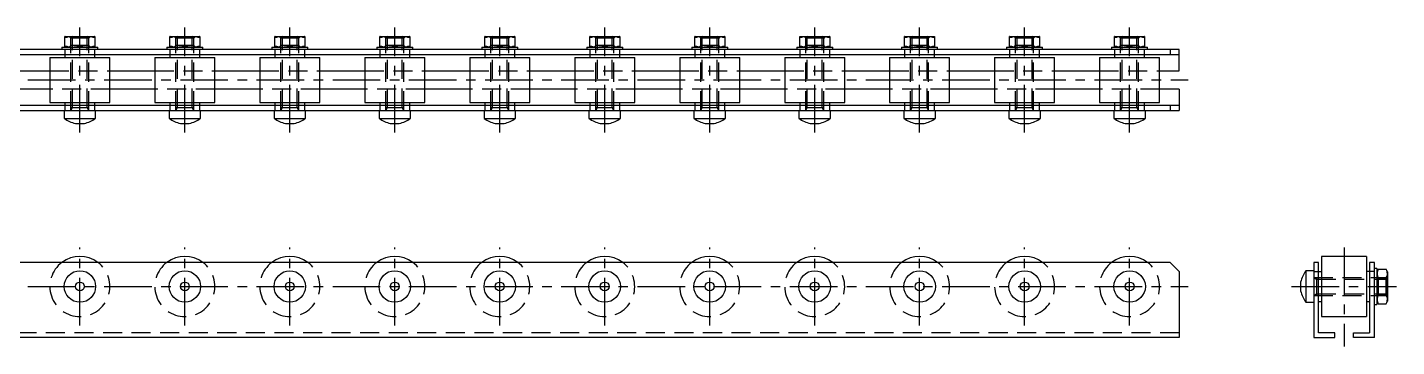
# Model space of a CAD drawing. Extents: x -3 to 911, y -8 to 113.
# Drawn here: x 454 to 910.5, y 7 to 113.2 of the extents above; entities that cross this region are included whole.
import ezdxf

# ---------------------------------------------------------------- set-up
doc = ezdxf.new("R2010")
doc.units = 0
doc.header["$LTSCALE"] = 0.5
doc.linetypes.add('CENTER', pattern=[50.8, 31.75, -6.35, 6.35, -6.35])
doc.linetypes.add('DASHED', pattern=[19.05, 12.7, -6.35])
for name, color, linetype in [('MSM_CENTER', 1, 'CENTER'), ('MSM_CONTINUOUS', 7, 'CONTINUOUS'), ('MSM_DASHED', 4, 'DASHED')]:
    doc.layers.add(name, color=color, linetype=linetype)

msp = doc.modelspace()

# ---------------------------------------------------------------- linework, layer by layer
at = {"layer": 'MSM_CENTER'}
for p, q in [((471.5, 78.24), (471.5, 113.24)), ((506.5, 78.24), (506.5, 113.24)), ((541.5, 78.24), (541.5, 113.24)), ((576.5, 78.24), (576.5, 113.24)), ((611.5, 78.24), (611.5, 113.24)), ((646.5, 78.24), (646.5, 113.24)), ((681.5, 78.24), (681.5, 113.24)), ((716.5, 78.24), (716.5, 113.24)), ((751.5, 78.24), (751.5, 113.24)), ((786.5, 78.24), (786.5, 113.24)), ((821.5, 78.24), (821.5, 113.24)), ((-3, 95.74), (841, 95.74)), ((471.5, 14), (471.5, 40)), ((506.5, 14), (506.5, 40)), ((541.5, 14), (541.5, 40)), ((576.5, 14), (576.5, 40)), ((611.5, 14), (611.5, 40)), ((646.5, 14), (646.5, 40)), ((681.5, 14), (681.5, 40)), ((716.5, 14), (716.5, 40)), ((751.5, 14), (751.5, 40)), ((786.5, 14), (786.5, 40)), ((821.5, 14), (821.5, 40)), ((893.03, 40), (893.03, 7)), ((-3, 27), (841, 27)), ((875.53, 27), (910.53, 27))]:
    msp.add_line(p, q, dxfattribs=at)
at = {"layer": 'MSM_CONTINUOUS'}
for p, q in [((466.6, 110.24), (466.5, 110.18)), ((466.5, 106.7), (466.5, 110.18)), ((466.6, 110.24), (476.4, 110.24)), ((471.5, 107.14), (471.5, 109.73)), ((476.5, 110.18), (476.4, 110.24)), ((476.5, 110.18), (476.5, 106.7)), ((501.6, 110.24), (501.5, 110.18)), ((501.5, 106.7), (501.5, 110.18)), ((501.6, 110.24), (511.4, 110.24)), ((506.5, 107.14), (506.5, 109.73)), ((511.5, 110.18), (511.4, 110.24)), ((511.5, 110.18), (511.5, 106.7)), ((536.6, 110.24), (536.5, 110.18)), ((536.5, 106.7), (536.5, 110.18)), ((536.6, 110.24), (546.4, 110.24)), ((541.5, 107.14), (541.5, 109.73)), ((546.5, 110.18), (546.4, 110.24)), ((546.5, 110.18), (546.5, 106.7)), ((571.6, 110.24), (571.5, 110.18)), ((571.5, 106.7), (571.5, 110.18)), ((571.6, 110.24), (581.4, 110.24)), ((576.5, 107.14), (576.5, 109.73)), ((581.5, 110.18), (581.4, 110.24)), ((581.5, 110.18), (581.5, 106.7)), ((606.6, 110.24), (606.5, 110.18)), ((606.5, 106.7), (606.5, 110.18)), ((606.6, 110.24), (616.4, 110.24)), ((611.5, 107.14), (611.5, 109.73)), ((616.5, 110.18), (616.4, 110.24)), ((616.5, 110.18), (616.5, 106.7)), ((641.6, 110.24), (641.5, 110.18)), ((641.5, 106.7), (641.5, 110.18)), ((641.6, 110.24), (651.4, 110.24)), ((646.5, 107.14), (646.5, 109.73)), ((651.5, 110.18), (651.4, 110.24)), ((651.5, 110.18), (651.5, 106.7)), ((676.6, 110.24), (676.5, 110.18)), ((676.5, 106.7), (676.5, 110.18)), ((676.6, 110.24), (686.4, 110.24)), ((681.5, 107.14), (681.5, 109.73)), ((686.5, 110.18), (686.4, 110.24)), ((686.5, 110.18), (686.5, 106.7)), ((711.6, 110.24), (711.5, 110.18)), ((711.5, 106.7), (711.5, 110.18)), ((711.6, 110.24), (721.4, 110.24)), ((716.5, 107.14), (716.5, 109.73)), ((721.5, 110.18), (721.4, 110.24)), ((721.5, 110.18), (721.5, 106.7)), ((746.6, 110.24), (746.5, 110.18)), ((746.5, 106.7), (746.5, 110.18)), ((746.6, 110.24), (756.4, 110.24)), ((751.5, 107.14), (751.5, 109.73)), ((756.5, 110.18), (756.4, 110.24)), ((756.5, 110.18), (756.5, 106.7)), ((781.6, 110.24), (781.5, 110.18)), ((781.5, 106.7), (781.5, 110.18)), ((781.6, 110.24), (791.4, 110.24)), ((786.5, 107.14), (786.5, 109.73)), ((791.5, 110.18), (791.4, 110.24)), ((791.5, 110.18), (791.5, 106.7)), ((816.6, 110.24), (816.5, 110.18)), ((816.5, 106.7), (816.5, 110.18)), ((816.6, 110.24), (826.4, 110.24)), ((821.5, 107.14), (821.5, 109.73)), ((826.5, 110.18), (826.4, 110.24)), ((826.5, 110.18), (826.5, 106.7)), ((838, 105.84), (0, 105.84)), ((465.5, 106.64), (465.5, 105.84)), ((465.5, 106.64), (477.5, 106.64)), ((466.5, 106.7), (466.6, 106.64)), ((476.4, 106.64), (476.5, 106.7)), ((477.5, 105.84), (477.5, 106.64)), ((500.5, 106.64), (500.5, 105.84)), ((500.5, 106.64), (512.5, 106.64)), ((501.5, 106.7), (501.6, 106.64)), ((511.4, 106.64), (511.5, 106.7)), ((512.5, 105.84), (512.5, 106.64)), ((535.5, 106.64), (535.5, 105.84)), ((535.5, 106.64), (547.5, 106.64)), ((536.5, 106.7), (536.6, 106.64)), ((546.4, 106.64), (546.5, 106.7)), ((547.5, 105.84), (547.5, 106.64)), ((570.5, 106.64), (570.5, 105.84)), ((570.5, 106.64), (582.5, 106.64)), ((571.5, 106.7), (571.6, 106.64)), ((581.4, 106.64), (581.5, 106.7)), ((582.5, 105.84), (582.5, 106.64)), ((605.5, 106.64), (605.5, 105.84)), ((605.5, 106.64), (617.5, 106.64)), ((606.5, 106.7), (606.6, 106.64)), ((616.4, 106.64), (616.5, 106.7)), ((617.5, 105.84), (617.5, 106.64)), ((640.5, 106.64), (640.5, 105.84)), ((640.5, 106.64), (652.5, 106.64)), ((641.5, 106.7), (641.6, 106.64)), ((651.4, 106.64), (651.5, 106.7)), ((652.5, 105.84), (652.5, 106.64)), ((675.5, 106.64), (675.5, 105.84)), ((675.5, 106.64), (687.5, 106.64)), ((676.5, 106.7), (676.6, 106.64)), ((686.4, 106.64), (686.5, 106.7)), ((687.5, 105.84), (687.5, 106.64)), ((710.5, 106.64), (710.5, 105.84)), ((710.5, 106.64), (722.5, 106.64)), ((711.5, 106.7), (711.6, 106.64)), ((721.4, 106.64), (721.5, 106.7)), ((722.5, 105.84), (722.5, 106.64)), ((745.5, 106.64), (745.5, 105.84)), ((745.5, 106.64), (757.5, 106.64)), ((746.5, 106.7), (746.6, 106.64)), ((756.4, 106.64), (756.5, 106.7)), ((757.5, 105.84), (757.5, 106.64)), ((780.5, 106.64), (780.5, 105.84)), ((780.5, 106.64), (792.5, 106.64)), ((781.5, 106.7), (781.6, 106.64)), ((791.4, 106.64), (791.5, 106.7)), ((792.5, 105.84), (792.5, 106.64)), ((815.5, 106.64), (815.5, 105.84)), ((815.5, 106.64), (827.5, 106.64)), ((816.5, 106.7), (816.6, 106.64)), ((826.4, 106.64), (826.5, 106.7)), ((827.5, 105.84), (827.5, 106.64)), ((835, 105.84), (835, 104.24)), ((838, 98.84), (838, 105.84)), ((0, 104.24), (838, 104.24)), ((461.5, 103.24), (461.5, 88.24)), ((461.5, 103.24), (481.5, 103.24)), ((466.5, 104.24), (466.5, 103.24)), ((476.5, 103.24), (476.5, 104.24)), ((481.5, 88.24), (481.5, 103.24)), ((496.5, 103.24), (496.5, 88.24)), ((496.5, 103.24), (516.5, 103.24)), ((501.5, 104.24), (501.5, 103.24)), ((511.5, 103.24), (511.5, 104.24)), ((516.5, 88.24), (516.5, 103.24)), ((531.5, 103.24), (531.5, 88.24)), ((531.5, 103.24), (551.5, 103.24)), ((536.5, 104.24), (536.5, 103.24)), ((546.5, 103.24), (546.5, 104.24)), ((551.5, 88.24), (551.5, 103.24)), ((566.5, 103.24), (566.5, 88.24)), ((566.5, 103.24), (586.5, 103.24)), ((571.5, 104.24), (571.5, 103.24)), ((581.5, 103.24), (581.5, 104.24)), ((586.5, 88.24), (586.5, 103.24)), ((601.5, 103.24), (601.5, 88.24)), ((601.5, 103.24), (621.5, 103.24)), ((606.5, 104.24), (606.5, 103.24)), ((616.5, 103.24), (616.5, 104.24)), ((621.5, 88.24), (621.5, 103.24)), ((636.5, 103.24), (636.5, 88.24)), ((636.5, 103.24), (656.5, 103.24)), ((641.5, 104.24), (641.5, 103.24)), ((651.5, 103.24), (651.5, 104.24)), ((656.5, 88.24), (656.5, 103.24)), ((671.5, 103.24), (671.5, 88.24)), ((671.5, 103.24), (691.5, 103.24)), ((676.5, 104.24), (676.5, 103.24)), ((686.5, 103.24), (686.5, 104.24)), ((691.5, 88.24), (691.5, 103.24)), ((706.5, 103.24), (706.5, 88.24)), ((706.5, 103.24), (726.5, 103.24)), ((711.5, 104.24), (711.5, 103.24)), ((721.5, 103.24), (721.5, 104.24)), ((726.5, 88.24), (726.5, 103.24)), ((741.5, 103.24), (741.5, 88.24)), ((741.5, 103.24), (761.5, 103.24)), ((746.5, 104.24), (746.5, 103.24)), ((756.5, 103.24), (756.5, 104.24)), ((761.5, 88.24), (761.5, 103.24)), ((776.5, 103.24), (776.5, 88.24)), ((776.5, 103.24), (796.5, 103.24)), ((781.5, 104.24), (781.5, 103.24)), ((791.5, 103.24), (791.5, 104.24)), ((796.5, 88.24), (796.5, 103.24)), ((811.5, 103.24), (811.5, 88.24)), ((811.5, 103.24), (831.5, 103.24)), ((816.5, 104.24), (816.5, 103.24)), ((826.5, 103.24), (826.5, 104.24)), ((831.5, 88.24), (831.5, 103.24)), ((446.5, 98.84), (461.5, 98.84)), ((481.5, 98.84), (496.5, 98.84)), ((516.5, 98.84), (531.5, 98.84)), ((551.5, 98.84), (566.5, 98.84)), ((586.5, 98.84), (601.5, 98.84)), ((621.5, 98.84), (636.5, 98.84)), ((656.5, 98.84), (671.5, 98.84)), ((691.5, 98.84), (706.5, 98.84)), ((726.5, 98.84), (741.5, 98.84)), ((761.5, 98.84), (776.5, 98.84)), ((796.5, 98.84), (811.5, 98.84)), ((831.5, 98.84), (838, 98.84)), ((461.5, 92.64), (446.5, 92.64)), ((496.5, 92.64), (481.5, 92.64)), ((531.5, 92.64), (516.5, 92.64)), ((566.5, 92.64), (551.5, 92.64)), ((601.5, 92.64), (586.5, 92.64)), ((636.5, 92.64), (621.5, 92.64)), ((671.5, 92.64), (656.5, 92.64)), ((706.5, 92.64), (691.5, 92.64)), ((741.5, 92.64), (726.5, 92.64)), ((776.5, 92.64), (761.5, 92.64)), ((811.5, 92.64), (796.5, 92.64)), ((838, 92.64), (831.5, 92.64)), ((838, 92.64), (838, 85.64)), ((838, 87.24), (0, 87.24)), ((461.5, 88.24), (481.5, 88.24)), ((466.5, 88.24), (466.5, 87.24)), ((476.5, 87.24), (476.5, 88.24)), ((496.5, 88.24), (516.5, 88.24)), ((501.5, 88.24), (501.5, 87.24)), ((511.5, 87.24), (511.5, 88.24)), ((531.5, 88.24), (551.5, 88.24)), ((536.5, 88.24), (536.5, 87.24)), ((546.5, 87.24), (546.5, 88.24)), ((566.5, 88.24), (586.5, 88.24)), ((571.5, 88.24), (571.5, 87.24)), ((581.5, 87.24), (581.5, 88.24)), ((601.5, 88.24), (621.5, 88.24)), ((606.5, 88.24), (606.5, 87.24)), ((616.5, 87.24), (616.5, 88.24)), ((636.5, 88.24), (656.5, 88.24)), ((641.5, 88.24), (641.5, 87.24)), ((651.5, 87.24), (651.5, 88.24)), ((671.5, 88.24), (691.5, 88.24)), ((676.5, 88.24), (676.5, 87.24)), ((686.5, 87.24), (686.5, 88.24)), ((706.5, 88.24), (726.5, 88.24)), ((711.5, 88.24), (711.5, 87.24)), ((721.5, 87.24), (721.5, 88.24)), ((741.5, 88.24), (761.5, 88.24)), ((746.5, 88.24), (746.5, 87.24)), ((756.5, 87.24), (756.5, 88.24)), ((776.5, 88.24), (796.5, 88.24)), ((781.5, 88.24), (781.5, 87.24)), ((791.5, 87.24), (791.5, 88.24)), ((811.5, 88.24), (831.5, 88.24)), ((816.5, 88.24), (816.5, 87.24)), ((826.5, 87.24), (826.5, 88.24)), ((835, 87.24), (835, 85.64)), ((0, 85.64), (838, 85.64)), ((466.25, 85.64), (466.25, 82.93)), ((466.25, 82.93), (476.75, 82.93)), ((476.75, 82.93), (476.75, 85.64)), ((501.25, 85.64), (501.25, 82.93)), ((501.25, 82.93), (511.75, 82.93)), ((511.75, 82.93), (511.75, 85.64)), ((536.25, 85.64), (536.25, 82.93)), ((536.25, 82.93), (546.75, 82.93)), ((546.75, 82.93), (546.75, 85.64)), ((571.25, 85.64), (571.25, 82.93)), ((571.25, 82.93), (581.75, 82.93)), ((581.75, 82.93), (581.75, 85.64)), ((606.25, 85.64), (606.25, 82.93)), ((606.25, 82.93), (616.75, 82.93)), ((616.75, 82.93), (616.75, 85.64)), ((641.25, 85.64), (641.25, 82.93)), ((641.25, 82.93), (651.75, 82.93)), ((651.75, 82.93), (651.75, 85.64)), ((676.25, 85.64), (676.25, 82.93)), ((676.25, 82.93), (686.75, 82.93)), ((686.75, 82.93), (686.75, 85.64)), ((711.25, 85.64), (711.25, 82.93)), ((711.25, 82.93), (721.75, 82.93)), ((721.75, 82.93), (721.75, 85.64)), ((746.25, 85.64), (746.25, 82.93)), ((746.25, 82.93), (756.75, 82.93)), ((756.75, 82.93), (756.75, 85.64)), ((781.25, 85.64), (781.25, 82.93)), ((781.25, 82.93), (791.75, 82.93)), ((791.75, 82.93), (791.75, 85.64)), ((816.25, 85.64), (816.25, 82.93)), ((816.25, 82.93), (826.75, 82.93)), ((826.75, 82.93), (826.75, 85.64)), ((470.01, 81.24), (472.99, 81.24)), ((505.01, 81.24), (507.99, 81.24)), ((540.01, 81.24), (542.99, 81.24)), ((575.01, 81.24), (577.99, 81.24)), ((610.01, 81.24), (612.99, 81.24)), ((645.01, 81.24), (647.99, 81.24)), ((680.01, 81.24), (682.99, 81.24)), ((715.01, 81.24), (717.99, 81.24)), ((750.01, 81.24), (752.99, 81.24)), ((785.01, 81.24), (787.99, 81.24)), ((820.01, 81.24), (822.99, 81.24)), ((885.53, 37), (885.53, 17)), ((900.53, 37), (885.53, 37)), ((900.53, 37), (900.53, 17)), ((835, 35), (3, 35)), ((835, 35), (838, 32)), ((838, 32), (838, 10)), ((880.22, 32.25), (880.22, 21.75)), ((882.93, 32.25), (880.22, 32.25)), ((884.53, 35), (882.93, 35)), ((882.93, 35), (882.93, 10)), ((882.93, 32), (885.53, 32)), ((884.53, 11.6), (884.53, 35)), ((903.13, 32), (900.53, 32)), ((901.53, 35), (901.53, 11.6)), ((903.13, 35), (901.53, 35)), ((903.13, 10), (903.13, 35)), ((903.93, 33), (903.13, 33)), ((903.93, 33), (903.93, 21)), ((904.43, 32.77), (903.93, 31.9)), ((904.43, 32.77), (907.02, 32.77)), ((907.53, 31.9), (907.02, 32.77)), ((878.53, 28.49), (878.53, 25.51)), ((904.43, 29.89), (907.02, 29.89)), ((907.53, 31.9), (907.53, 22.1)), ((904.43, 24.11), (907.02, 24.11)), ((880.22, 21.75), (882.93, 21.75)), ((884.53, 22), (885.53, 22)), ((900.53, 22), (901.53, 22)), ((903.13, 21), (903.93, 21)), ((903.93, 22.1), (904.43, 21.23)), ((904.43, 21.23), (907.02, 21.23)), ((907.02, 21.23), (907.53, 22.1)), ((885.53, 17), (900.53, 17)), ((838, 10), (0, 10)), ((882.93, 10), (889.93, 10)), ((889.93, 11.6), (884.53, 11.6)), ((889.93, 10), (889.93, 11.6)), ((896.13, 11.6), (901.53, 11.6)), ((896.13, 10), (896.13, 11.6)), ((903.13, 10), (896.13, 10))]:
    msp.add_line(p, q, dxfattribs=at)
for centre, radius in [((471.5, 27), 5.25), ((506.5, 27), 5.25), ((541.5, 27), 5.25), ((576.5, 27), 5.25), ((611.5, 27), 5.25), ((646.5, 27), 5.25), ((681.5, 27), 5.25), ((716.5, 27), 5.25), ((751.5, 27), 5.25), ((786.5, 27), 5.25), ((821.5, 27), 5.25), ((471.5, 27), 1.49), ((506.5, 27), 1.49), ((541.5, 27), 1.49), ((576.5, 27), 1.49), ((611.5, 27), 1.49), ((646.5, 27), 1.49), ((681.5, 27), 1.49), ((716.5, 27), 1.49), ((751.5, 27), 1.49), ((786.5, 27), 1.49), ((821.5, 27), 1.49)]:
    msp.add_circle(centre, radius, dxfattribs=at)
for centre, radius, start, end in [((469, 102.81), 7.37, 70.1592, 109.8408), ((474, 102.81), 7.37, 70.1592, 109.8408), ((504, 102.81), 7.37, 70.1592, 109.8408), ((509, 102.81), 7.37, 70.1592, 109.8408), ((539, 102.81), 7.37, 70.1592, 109.8408), ((544, 102.81), 7.37, 70.1592, 109.8408), ((574, 102.81), 7.37, 70.1592, 109.8408), ((579, 102.81), 7.37, 70.1592, 109.8408), ((609, 102.81), 7.37, 70.1592, 109.8408), ((614, 102.81), 7.37, 70.1592, 109.8408), ((644, 102.81), 7.37, 70.1592, 109.8408), ((649, 102.81), 7.37, 70.1592, 109.8408), ((679, 102.81), 7.37, 70.1592, 109.8408), ((684, 102.81), 7.37, 70.1592, 109.8408), ((714, 102.81), 7.37, 70.1592, 109.8408), ((719, 102.81), 7.37, 70.1592, 109.8408), ((749, 102.81), 7.37, 70.1592, 109.8408), ((754, 102.81), 7.37, 70.1592, 109.8408), ((784, 102.81), 7.37, 70.1592, 109.8408), ((789, 102.81), 7.37, 70.1592, 109.8408), ((819, 102.81), 7.37, 70.1592, 109.8408), ((824, 102.81), 7.37, 70.1592, 109.8408), ((469, 114.07), 7.37, 250.1592, 289.8408), ((474, 114.07), 7.37, 250.1592, 289.8408), ((504, 114.07), 7.37, 250.1592, 289.8408), ((509, 114.07), 7.37, 250.1592, 289.8408), ((539, 114.07), 7.37, 250.1592, 289.8408), ((544, 114.07), 7.37, 250.1592, 289.8408), ((574, 114.07), 7.37, 250.1592, 289.8408), ((579, 114.07), 7.37, 250.1592, 289.8408), ((609, 114.07), 7.37, 250.1592, 289.8408), ((614, 114.07), 7.37, 250.1592, 289.8408), ((644, 114.07), 7.37, 250.1592, 289.8408), ((649, 114.07), 7.37, 250.1592, 289.8408), ((679, 114.07), 7.37, 250.1592, 289.8408), ((684, 114.07), 7.37, 250.1592, 289.8408), ((714, 114.07), 7.37, 250.1592, 289.8408), ((719, 114.07), 7.37, 250.1592, 289.8408), ((749, 114.07), 7.37, 250.1592, 289.8408), ((754, 114.07), 7.37, 250.1592, 289.8408), ((784, 114.07), 7.37, 250.1592, 289.8408), ((789, 114.07), 7.37, 250.1592, 289.8408), ((819, 114.07), 7.37, 250.1592, 289.8408), ((824, 114.07), 7.37, 250.1592, 289.8408), ((473.04, 92.97), 12.12, 235.9445, 255.5214), ((469.96, 92.97), 12.12, 284.4786, 304.0555), ((508.04, 92.97), 12.12, 235.9445, 255.5214), ((504.96, 92.97), 12.12, 284.4786, 304.0555), ((543.04, 92.97), 12.12, 235.9445, 255.5214), ((539.96, 92.97), 12.12, 284.4786, 304.0555), ((578.04, 92.97), 12.12, 235.9445, 255.5214), ((574.96, 92.97), 12.12, 284.4786, 304.0555), ((613.04, 92.97), 12.12, 235.9445, 255.5214), ((609.96, 92.97), 12.12, 284.4786, 304.0555), ((648.04, 92.97), 12.12, 235.9445, 255.5214), ((644.96, 92.97), 12.12, 284.4786, 304.0555), ((683.04, 92.97), 12.12, 235.9445, 255.5214), ((679.96, 92.97), 12.12, 284.4786, 304.0555), ((718.04, 92.97), 12.12, 235.9445, 255.5214), ((714.96, 92.97), 12.12, 284.4786, 304.0555), ((753.04, 92.97), 12.12, 235.9445, 255.5214), ((749.96, 92.97), 12.12, 284.4786, 304.0555), ((788.04, 92.97), 12.12, 235.9445, 255.5214), ((784.96, 92.97), 12.12, 284.4786, 304.0555), ((823.04, 92.97), 12.12, 235.9445, 255.5214), ((819.96, 92.97), 12.12, 284.4786, 304.0555), ((471.5, 27), 10, 53.1301, 126.8699), ((506.5, 27), 10, 53.1301, 126.8699), ((541.5, 27), 10, 53.1301, 126.8699), ((576.5, 27), 10, 53.1301, 126.8699), ((611.5, 27), 10, 53.1301, 126.8699), ((646.5, 27), 10, 53.1301, 126.8699), ((681.5, 27), 10, 53.1301, 126.8699), ((716.5, 27), 10, 53.1301, 126.8699), ((751.5, 27), 10, 53.1301, 126.8699), ((786.5, 27), 10, 53.1301, 126.8699), ((821.5, 27), 10, 53.1301, 126.8699), ((890.26, 25.46), 12.12, 145.9445, 165.5214), ((906.54, 31.33), 2.56, 154.3574, 214.3573), ((904.91, 31.33), 2.56, 325.6427, 25.6426), ((913.59, 27), 9.61, 162.5124, 197.4876), ((897.86, 27), 9.61, 342.5124, 17.4876), ((890.26, 28.54), 12.12, 194.4786, 214.0555), ((906.54, 22.67), 2.56, 145.6427, 205.6426), ((904.91, 22.67), 2.56, 334.3574, 34.3573)]:
    msp.add_arc(centre, radius, start, end, dxfattribs=at)
at = {"layer": 'MSM_DASHED'}
for p, q in [((467.96, 110.24), (468.5, 109.7)), ((469.04, 110.24), (468.5, 109.7)), ((474.5, 109.7), (468.5, 109.7)), ((468.5, 85.64), (468.5, 109.7)), ((469.04, 86.58), (469.04, 110.24)), ((473.96, 110.24), (474.5, 109.7)), ((473.96, 86.58), (473.96, 110.24)), ((475.04, 110.24), (474.5, 109.7)), ((474.5, 85.64), (474.5, 109.7)), ((502.96, 110.24), (503.5, 109.7)), ((504.04, 110.24), (503.5, 109.7)), ((509.5, 109.7), (503.5, 109.7)), ((503.5, 85.64), (503.5, 109.7)), ((504.04, 86.58), (504.04, 110.24)), ((508.96, 110.24), (509.5, 109.7)), ((508.96, 86.58), (508.96, 110.24)), ((510.04, 110.24), (509.5, 109.7)), ((509.5, 85.64), (509.5, 109.7)), ((537.96, 110.24), (538.5, 109.7)), ((539.04, 110.24), (538.5, 109.7)), ((544.5, 109.7), (538.5, 109.7)), ((538.5, 85.64), (538.5, 109.7)), ((539.04, 86.58), (539.04, 110.24)), ((543.96, 110.24), (544.5, 109.7)), ((543.96, 86.58), (543.96, 110.24)), ((545.04, 110.24), (544.5, 109.7)), ((544.5, 85.64), (544.5, 109.7)), ((572.96, 110.24), (573.5, 109.7)), ((574.04, 110.24), (573.5, 109.7)), ((579.5, 109.7), (573.5, 109.7)), ((573.5, 85.64), (573.5, 109.7)), ((574.04, 86.58), (574.04, 110.24)), ((578.96, 110.24), (579.5, 109.7)), ((578.96, 86.58), (578.96, 110.24)), ((580.04, 110.24), (579.5, 109.7)), ((579.5, 85.64), (579.5, 109.7)), ((607.96, 110.24), (608.5, 109.7)), ((609.04, 110.24), (608.5, 109.7)), ((614.5, 109.7), (608.5, 109.7)), ((608.5, 85.64), (608.5, 109.7)), ((609.04, 86.58), (609.04, 110.24)), ((613.96, 110.24), (614.5, 109.7)), ((613.96, 86.58), (613.96, 110.24)), ((615.04, 110.24), (614.5, 109.7)), ((614.5, 85.64), (614.5, 109.7)), ((642.96, 110.24), (643.5, 109.7)), ((644.04, 110.24), (643.5, 109.7)), ((649.5, 109.7), (643.5, 109.7)), ((643.5, 85.64), (643.5, 109.7)), ((644.04, 86.58), (644.04, 110.24)), ((648.96, 110.24), (649.5, 109.7)), ((648.96, 86.58), (648.96, 110.24)), ((650.04, 110.24), (649.5, 109.7)), ((649.5, 85.64), (649.5, 109.7)), ((677.96, 110.24), (678.5, 109.7)), ((679.04, 110.24), (678.5, 109.7)), ((684.5, 109.7), (678.5, 109.7)), ((678.5, 85.64), (678.5, 109.7)), ((679.04, 86.58), (679.04, 110.24)), ((683.96, 110.24), (684.5, 109.7)), ((683.96, 86.58), (683.96, 110.24)), ((685.04, 110.24), (684.5, 109.7)), ((684.5, 85.64), (684.5, 109.7)), ((712.96, 110.24), (713.5, 109.7)), ((714.04, 110.24), (713.5, 109.7)), ((719.5, 109.7), (713.5, 109.7)), ((713.5, 85.64), (713.5, 109.7)), ((714.04, 86.58), (714.04, 110.24)), ((718.96, 110.24), (719.5, 109.7)), ((718.96, 86.58), (718.96, 110.24)), ((720.04, 110.24), (719.5, 109.7)), ((719.5, 85.64), (719.5, 109.7)), ((747.96, 110.24), (748.5, 109.7)), ((749.04, 110.24), (748.5, 109.7)), ((754.5, 109.7), (748.5, 109.7)), ((748.5, 85.64), (748.5, 109.7)), ((749.04, 86.58), (749.04, 110.24)), ((753.96, 110.24), (754.5, 109.7)), ((753.96, 86.58), (753.96, 110.24)), ((755.04, 110.24), (754.5, 109.7)), ((754.5, 85.64), (754.5, 109.7)), ((782.96, 110.24), (783.5, 109.7)), ((784.04, 110.24), (783.5, 109.7)), ((789.5, 109.7), (783.5, 109.7)), ((783.5, 85.64), (783.5, 109.7)), ((784.04, 86.58), (784.04, 110.24)), ((788.96, 110.24), (789.5, 109.7)), ((788.96, 86.58), (788.96, 110.24)), ((790.04, 110.24), (789.5, 109.7)), ((789.5, 85.64), (789.5, 109.7)), ((817.96, 110.24), (818.5, 109.7)), ((819.04, 110.24), (818.5, 109.7)), ((824.5, 109.7), (818.5, 109.7)), ((818.5, 85.64), (818.5, 109.7)), ((819.04, 86.58), (819.04, 110.24)), ((823.96, 110.24), (824.5, 109.7)), ((823.96, 86.58), (823.96, 110.24)), ((825.04, 110.24), (824.5, 109.7)), ((824.5, 85.64), (824.5, 109.7)), ((466.5, 105.84), (466.5, 104.24)), ((467.96, 106.64), (468.5, 107.18)), ((474.5, 107.18), (468.5, 107.18)), ((475.04, 106.64), (474.5, 107.18)), ((476.5, 104.24), (476.5, 105.84)), ((501.5, 105.84), (501.5, 104.24)), ((502.96, 106.64), (503.5, 107.18)), ((509.5, 107.18), (503.5, 107.18)), ((510.04, 106.64), (509.5, 107.18)), ((511.5, 104.24), (511.5, 105.84)), ((536.5, 105.84), (536.5, 104.24)), ((537.96, 106.64), (538.5, 107.18)), ((544.5, 107.18), (538.5, 107.18)), ((545.04, 106.64), (544.5, 107.18)), ((546.5, 104.24), (546.5, 105.84)), ((571.5, 105.84), (571.5, 104.24)), ((572.96, 106.64), (573.5, 107.18)), ((579.5, 107.18), (573.5, 107.18)), ((580.04, 106.64), (579.5, 107.18)), ((581.5, 104.24), (581.5, 105.84)), ((606.5, 105.84), (606.5, 104.24)), ((607.96, 106.64), (608.5, 107.18)), ((614.5, 107.18), (608.5, 107.18)), ((615.04, 106.64), (614.5, 107.18)), ((616.5, 104.24), (616.5, 105.84)), ((641.5, 105.84), (641.5, 104.24)), ((642.96, 106.64), (643.5, 107.18)), ((649.5, 107.18), (643.5, 107.18)), ((650.04, 106.64), (649.5, 107.18)), ((651.5, 104.24), (651.5, 105.84)), ((676.5, 105.84), (676.5, 104.24)), ((677.96, 106.64), (678.5, 107.18)), ((684.5, 107.18), (678.5, 107.18)), ((685.04, 106.64), (684.5, 107.18)), ((686.5, 104.24), (686.5, 105.84)), ((711.5, 105.84), (711.5, 104.24)), ((712.96, 106.64), (713.5, 107.18)), ((719.5, 107.18), (713.5, 107.18)), ((720.04, 106.64), (719.5, 107.18)), ((721.5, 104.24), (721.5, 105.84)), ((746.5, 105.84), (746.5, 104.24)), ((747.96, 106.64), (748.5, 107.18)), ((754.5, 107.18), (748.5, 107.18)), ((755.04, 106.64), (754.5, 107.18)), ((756.5, 104.24), (756.5, 105.84)), ((781.5, 105.84), (781.5, 104.24)), ((782.96, 106.64), (783.5, 107.18)), ((789.5, 107.18), (783.5, 107.18)), ((790.04, 106.64), (789.5, 107.18)), ((791.5, 104.24), (791.5, 105.84)), ((816.5, 105.84), (816.5, 104.24)), ((817.96, 106.64), (818.5, 107.18)), ((824.5, 107.18), (818.5, 107.18)), ((825.04, 106.64), (824.5, 107.18)), ((826.5, 104.24), (826.5, 105.84)), ((461.5, 98.84), (481.5, 98.84)), ((496.5, 98.84), (516.5, 98.84)), ((531.5, 98.84), (551.5, 98.84)), ((566.5, 98.84), (586.5, 98.84)), ((601.5, 98.84), (621.5, 98.84)), ((636.5, 98.84), (656.5, 98.84)), ((671.5, 98.84), (691.5, 98.84)), ((706.5, 98.84), (726.5, 98.84)), ((741.5, 98.84), (761.5, 98.84)), ((776.5, 98.84), (796.5, 98.84)), ((811.5, 98.84), (831.5, 98.84)), ((481.5, 92.64), (461.5, 92.64)), ((516.5, 92.64), (496.5, 92.64)), ((551.5, 92.64), (531.5, 92.64)), ((586.5, 92.64), (566.5, 92.64)), ((621.5, 92.64), (601.5, 92.64)), ((656.5, 92.64), (636.5, 92.64)), ((691.5, 92.64), (671.5, 92.64)), ((726.5, 92.64), (706.5, 92.64)), ((761.5, 92.64), (741.5, 92.64)), ((796.5, 92.64), (776.5, 92.64)), ((831.5, 92.64), (811.5, 92.64)), ((466.5, 87.24), (466.5, 85.64)), ((476.5, 85.64), (476.5, 87.24)), ((501.5, 87.24), (501.5, 85.64)), ((511.5, 85.64), (511.5, 87.24)), ((536.5, 87.24), (536.5, 85.64)), ((546.5, 85.64), (546.5, 87.24)), ((571.5, 87.24), (571.5, 85.64)), ((581.5, 85.64), (581.5, 87.24)), ((606.5, 87.24), (606.5, 85.64)), ((616.5, 85.64), (616.5, 87.24)), ((641.5, 87.24), (641.5, 85.64)), ((651.5, 85.64), (651.5, 87.24)), ((676.5, 87.24), (676.5, 85.64)), ((686.5, 85.64), (686.5, 87.24)), ((711.5, 87.24), (711.5, 85.64)), ((721.5, 85.64), (721.5, 87.24)), ((746.5, 87.24), (746.5, 85.64)), ((756.5, 85.64), (756.5, 87.24)), ((781.5, 87.24), (781.5, 85.64)), ((791.5, 85.64), (791.5, 87.24)), ((816.5, 87.24), (816.5, 85.64)), ((826.5, 85.64), (826.5, 87.24)), ((468.5, 86.58), (474.5, 86.58)), ((468.5, 85.64), (469.04, 86.58)), ((474.5, 85.64), (473.96, 86.58)), ((503.5, 86.58), (509.5, 86.58)), ((503.5, 85.64), (504.04, 86.58)), ((509.5, 85.64), (508.96, 86.58)), ((538.5, 86.58), (544.5, 86.58)), ((538.5, 85.64), (539.04, 86.58)), ((544.5, 85.64), (543.96, 86.58)), ((573.5, 86.58), (579.5, 86.58)), ((573.5, 85.64), (574.04, 86.58)), ((579.5, 85.64), (578.96, 86.58)), ((608.5, 86.58), (614.5, 86.58)), ((608.5, 85.64), (609.04, 86.58)), ((614.5, 85.64), (613.96, 86.58)), ((643.5, 86.58), (649.5, 86.58)), ((643.5, 85.64), (644.04, 86.58)), ((649.5, 85.64), (648.96, 86.58)), ((678.5, 86.58), (684.5, 86.58)), ((678.5, 85.64), (679.04, 86.58)), ((684.5, 85.64), (683.96, 86.58)), ((713.5, 86.58), (719.5, 86.58)), ((713.5, 85.64), (714.04, 86.58)), ((719.5, 85.64), (718.96, 86.58)), ((748.5, 86.58), (754.5, 86.58)), ((748.5, 85.64), (749.04, 86.58)), ((754.5, 85.64), (753.96, 86.58)), ((783.5, 86.58), (789.5, 86.58)), ((783.5, 85.64), (784.04, 86.58)), ((789.5, 85.64), (788.96, 86.58)), ((818.5, 86.58), (824.5, 86.58)), ((818.5, 85.64), (819.04, 86.58)), ((824.5, 85.64), (823.96, 86.58)), ((882.93, 30), (906.99, 30)), ((882.93, 30), (883.86, 29.46)), ((883.86, 30), (883.86, 24)), ((883.86, 29.46), (907.53, 29.46)), ((903.93, 30.54), (904.47, 30)), ((904.47, 24), (904.47, 30)), ((907.53, 30.54), (906.99, 30)), ((906.99, 24), (906.99, 30)), ((907.53, 29.46), (906.99, 30)), ((882.93, 24), (883.86, 24.54)), ((882.93, 24), (906.99, 24)), ((883.86, 24.54), (907.53, 24.54)), ((903.93, 23.46), (904.47, 24)), ((907.53, 24.54), (906.99, 24)), ((907.53, 23.46), (906.99, 24)), ((838, 11.6), (0, 11.6))]:
    msp.add_line(p, q, dxfattribs=at)
for centre in [(471.5, 27), (506.5, 27), (541.5, 27), (576.5, 27), (611.5, 27), (646.5, 27), (681.5, 27), (716.5, 27), (751.5, 27), (786.5, 27), (821.5, 27)]:
    msp.add_arc(centre, 10, 126.8699, 53.1301, dxfattribs=at)

doc.saveas('drawing.dxf')
